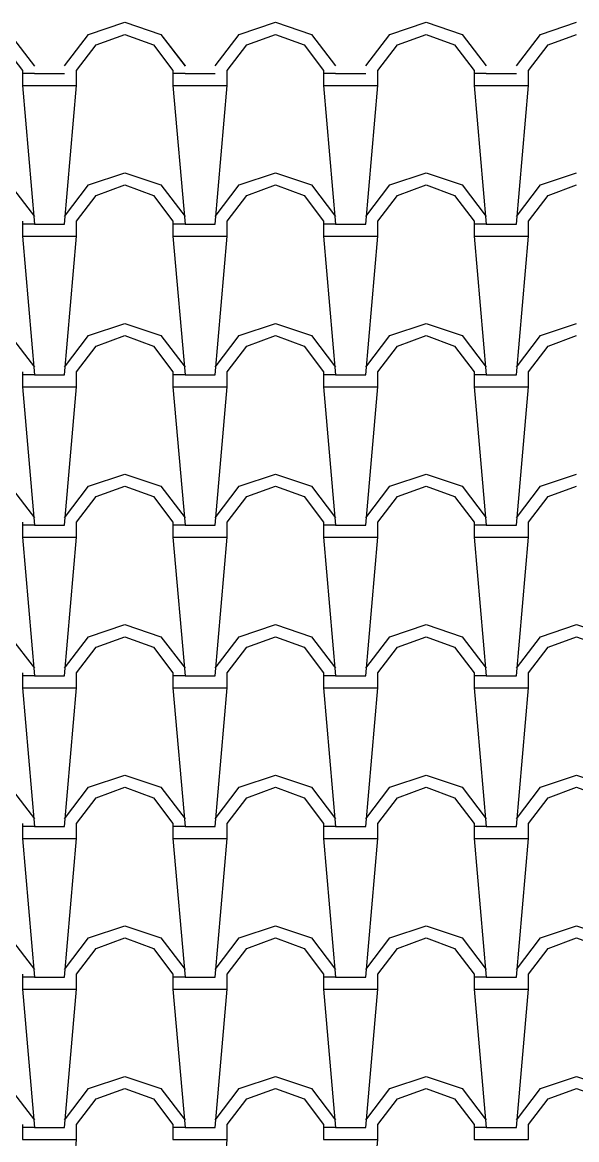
# Model space of a CAD drawing. Extents: x 143.46 to 149.12, y 337.31 to 340.42.
# Drawn here: x 145.244 to 146.164, y 338.564 to 340.419 of the extents above; entities that cross this region are included whole.
import ezdxf

# ---------------------------------------------------------------- set-up
doc = ezdxf.new("R2010")
doc.units = 0
doc.header["$LTSCALE"] = 0.03
doc.header["$MEASUREMENT"] = 0
doc.layers.add('TELHA', color=1, linetype='CONTINUOUS')

msp = doc.modelspace()

# ---------------------------------------------------------------- linework, layer by layer
at = {"layer": 'TELHA', "color": 1}
for p, q in [((145.3539, 340.3992), (145.4139, 340.4192)), ((145.3539, 340.3992), (145.4139, 340.4192)), ((145.4139, 340.4192), (145.4739, 340.3992)), ((145.4139, 340.4192), (145.4739, 340.3992)), ((145.6039, 340.3992), (145.6639, 340.4192)), ((145.6039, 340.3992), (145.6639, 340.4192)), ((145.6639, 340.4192), (145.7239, 340.3992)), ((145.6639, 340.4192), (145.7239, 340.3992)), ((145.8539, 340.3992), (145.9139, 340.4192)), ((145.8539, 340.3992), (145.9139, 340.4192)), ((145.9139, 340.4192), (145.9739, 340.3992)), ((145.9139, 340.4192), (145.9739, 340.3992)), ((146.1039, 340.3992), (146.1639, 340.4192)), ((146.1039, 340.3992), (146.1639, 340.4192)), ((145.2239, 340.3991), (145.2639, 340.3466)), ((145.2239, 340.3991), (145.2639, 340.3466)), ((145.3139, 340.3467), (145.3539, 340.3992)), ((145.3139, 340.3467), (145.3539, 340.3992)), ((145.3664, 340.3817), (145.4139, 340.3992)), ((145.3664, 340.3817), (145.4139, 340.3992)), ((145.4139, 340.3992), (145.4614, 340.3817)), ((145.4139, 340.3992), (145.4614, 340.3817)), ((145.4739, 340.3992), (145.5139, 340.3467)), ((145.4739, 340.3991), (145.5139, 340.3466)), ((145.5639, 340.3467), (145.6039, 340.3992)), ((145.5639, 340.3467), (145.6039, 340.3992)), ((145.6164, 340.3817), (145.6639, 340.3992)), ((145.6164, 340.3817), (145.6639, 340.3992)), ((145.6639, 340.3992), (145.7114, 340.3817)), ((145.6639, 340.3992), (145.7114, 340.3817)), ((145.7239, 340.3992), (145.7639, 340.3467)), ((145.7239, 340.3992), (145.7639, 340.3467)), ((145.8139, 340.3467), (145.8539, 340.3992)), ((145.8139, 340.3467), (145.8539, 340.3992)), ((145.8664, 340.3817), (145.9139, 340.3992)), ((145.8664, 340.3817), (145.9139, 340.3992)), ((145.9139, 340.3992), (145.9614, 340.3817)), ((145.9139, 340.3992), (145.9614, 340.3817)), ((145.9739, 340.3992), (146.0139, 340.3467)), ((145.9739, 340.3992), (146.0139, 340.3467)), ((146.0639, 340.3467), (146.1039, 340.3992)), ((146.0639, 340.3467), (146.1039, 340.3992)), ((146.1164, 340.3817), (146.1639, 340.3992)), ((146.1164, 340.3817), (146.1639, 340.3992)), ((145.2114, 340.3817), (145.2439, 340.3392)), ((145.3339, 340.3392), (145.3664, 340.3817)), ((145.3339, 340.3392), (145.3664, 340.3817)), ((145.4614, 340.3817), (145.4939, 340.3392)), ((145.4614, 340.3817), (145.4939, 340.3392)), ((145.5839, 340.3392), (145.6164, 340.3817)), ((145.5839, 340.3392), (145.6164, 340.3817)), ((145.7114, 340.3817), (145.7439, 340.3392)), ((145.7114, 340.3817), (145.7439, 340.3392)), ((145.8339, 340.3392), (145.8664, 340.3817)), ((145.8339, 340.3392), (145.8664, 340.3817)), ((145.9614, 340.3817), (145.9939, 340.3392)), ((145.9614, 340.3817), (145.9939, 340.3392)), ((146.0839, 340.3392), (146.1164, 340.3817)), ((146.0839, 340.3392), (146.1164, 340.3817)), ((145.2439, 340.3392), (145.2439, 340.3142)), ((145.2439, 340.3392), (145.2439, 340.3142)), ((145.3339, 340.3142), (145.3339, 340.3392)), ((145.3339, 340.3142), (145.3339, 340.3392)), ((145.4939, 340.3392), (145.4939, 340.3142)), ((145.4939, 340.3392), (145.4939, 340.3142)), ((145.5839, 340.3142), (145.5839, 340.3392)), ((145.5839, 340.3142), (145.5839, 340.3392)), ((145.7439, 340.3392), (145.7439, 340.3142)), ((145.7439, 340.3392), (145.7439, 340.3142)), ((145.8339, 340.3142), (145.8339, 340.3392)), ((145.8339, 340.3142), (145.8339, 340.3392)), ((145.9939, 340.3392), (145.9939, 340.3142)), ((145.9939, 340.3392), (145.9939, 340.3142)), ((146.0839, 340.3142), (146.0839, 340.3392)), ((146.0839, 340.3142), (146.0839, 340.3392)), ((145.2639, 340.3342), (145.2439, 340.3342)), ((145.2639, 340.3342), (145.2439, 340.3342)), ((145.2639, 340.3342), (145.3139, 340.3342)), ((145.2639, 340.3342), (145.3139, 340.3342)), ((145.5139, 340.3342), (145.4939, 340.3342)), ((145.5139, 340.3342), (145.4939, 340.3342)), ((145.5139, 340.3342), (145.5639, 340.3342)), ((145.5139, 340.3342), (145.5639, 340.3342)), ((145.7639, 340.3342), (145.7439, 340.3342)), ((145.7639, 340.3342), (145.7439, 340.3342)), ((145.7639, 340.3342), (145.8139, 340.3342)), ((145.7639, 340.3342), (145.8139, 340.3342)), ((146.0139, 340.3342), (145.9939, 340.3342)), ((146.0139, 340.3342), (145.9939, 340.3342)), ((146.0139, 340.3342), (146.0639, 340.3342)), ((146.0139, 340.3342), (146.0639, 340.3342)), ((145.2439, 340.3142), (145.2639, 340.3142)), ((145.2439, 340.3142), (145.2639, 340.3142)), ((145.2439, 340.3142), (145.2639, 340.0842)), ((145.2439, 340.3142), (145.2639, 340.0842)), ((145.2639, 340.3142), (145.3339, 340.3142)), ((145.2639, 340.3142), (145.3339, 340.3142)), ((145.3139, 340.0842), (145.3339, 340.3142)), ((145.3139, 340.0842), (145.3339, 340.3142)), ((145.4939, 340.3142), (145.5139, 340.3142)), ((145.4939, 340.3142), (145.5139, 340.3142)), ((145.4939, 340.3142), (145.5139, 340.0842)), ((145.4939, 340.3142), (145.5139, 340.0842)), ((145.5139, 340.3142), (145.5839, 340.3142)), ((145.5139, 340.3142), (145.5839, 340.3142)), ((145.5639, 340.0842), (145.5839, 340.3142)), ((145.5639, 340.0842), (145.5839, 340.3142)), ((145.7439, 340.3142), (145.7639, 340.3142)), ((145.7439, 340.3142), (145.7639, 340.3142)), ((145.7439, 340.3142), (145.7639, 340.0842)), ((145.7439, 340.3142), (145.7639, 340.0842)), ((145.7639, 340.3142), (145.8339, 340.3142)), ((145.7639, 340.3142), (145.8339, 340.3142)), ((145.8139, 340.0842), (145.8339, 340.3142)), ((145.8139, 340.0842), (145.8339, 340.3142)), ((145.9939, 340.3142), (146.0139, 340.3142)), ((145.9939, 340.3142), (146.0139, 340.3142)), ((145.9939, 340.3142), (146.0139, 340.0842)), ((145.9939, 340.3142), (146.0139, 340.0842)), ((146.0139, 340.3142), (146.0839, 340.3142)), ((146.0139, 340.3142), (146.0839, 340.3142)), ((146.0639, 340.0842), (146.0839, 340.3142)), ((146.0639, 340.0842), (146.0839, 340.3142)), ((145.3539, 340.1492), (145.4139, 340.1692)), ((145.4139, 340.1692), (145.4739, 340.1492)), ((145.6039, 340.1492), (145.6639, 340.1692)), ((145.6639, 340.1692), (145.7239, 340.1492)), ((145.8539, 340.1492), (145.9139, 340.1692)), ((145.9139, 340.1692), (145.9739, 340.1492)), ((146.1039, 340.1492), (146.1639, 340.1692)), ((145.2239, 340.1492), (145.2639, 340.0967)), ((145.3139, 340.0967), (145.3539, 340.1492)), ((145.3339, 340.0892), (145.3664, 340.1317)), ((145.3664, 340.1317), (145.4139, 340.1492)), ((145.4139, 340.1492), (145.4614, 340.1317)), ((145.4614, 340.1317), (145.4939, 340.0892)), ((145.4739, 340.1492), (145.5139, 340.0967)), ((145.5639, 340.0967), (145.6039, 340.1492)), ((145.5839, 340.0892), (145.6164, 340.1317)), ((145.6164, 340.1317), (145.6639, 340.1492)), ((145.6639, 340.1492), (145.7114, 340.1317)), ((145.7114, 340.1317), (145.7439, 340.0892)), ((145.7239, 340.1492), (145.7639, 340.0967)), ((145.8139, 340.0967), (145.8539, 340.1492)), ((145.8339, 340.0892), (145.8664, 340.1317)), ((145.8664, 340.1317), (145.9139, 340.1492)), ((145.9139, 340.1492), (145.9614, 340.1317)), ((145.9614, 340.1317), (145.9939, 340.0892)), ((145.9739, 340.1492), (146.0139, 340.0967)), ((146.0639, 340.0967), (146.1039, 340.1492)), ((146.0839, 340.0892), (146.1164, 340.1317)), ((146.1164, 340.1317), (146.1639, 340.1492)), ((145.2439, 340.0892), (145.2439, 340.0642)), ((145.2639, 340.0842), (145.2439, 340.0842)), ((145.2639, 340.0842), (145.3139, 340.0842)), ((145.3339, 340.0642), (145.3339, 340.0892)), ((145.4939, 340.0892), (145.4939, 340.0642)), ((145.5139, 340.0842), (145.4939, 340.0842)), ((145.5139, 340.0842), (145.5639, 340.0842)), ((145.5839, 340.0642), (145.5839, 340.0892)), ((145.7439, 340.0892), (145.7439, 340.0642)), ((145.7639, 340.0842), (145.7439, 340.0842)), ((145.7639, 340.0842), (145.8139, 340.0842)), ((145.8339, 340.0642), (145.8339, 340.0892)), ((145.9939, 340.0892), (145.9939, 340.0642)), ((146.0139, 340.0842), (145.9939, 340.0842)), ((146.0139, 340.0842), (146.0639, 340.0842)), ((146.0839, 340.0642), (146.0839, 340.0892)), ((145.2439, 340.0642), (145.2639, 340.0642)), ((145.2439, 340.0642), (145.2639, 339.8342)), ((145.2639, 340.0642), (145.3339, 340.0642)), ((145.3139, 339.8342), (145.3339, 340.0642)), ((145.4939, 340.0642), (145.5139, 340.0642)), ((145.4939, 340.0642), (145.5139, 339.8342)), ((145.5139, 340.0642), (145.5839, 340.0642)), ((145.5639, 339.8342), (145.5839, 340.0642)), ((145.7439, 340.0642), (145.7639, 340.0642)), ((145.7439, 340.0642), (145.7639, 339.8342)), ((145.7639, 340.0642), (145.8339, 340.0642)), ((145.8139, 339.8342), (145.8339, 340.0642)), ((145.9939, 340.0642), (146.0139, 340.0642)), ((145.9939, 340.0642), (146.0139, 339.8342)), ((146.0139, 340.0642), (146.0839, 340.0642)), ((146.0639, 339.8342), (146.0839, 340.0642)), ((145.3539, 339.8992), (145.4139, 339.9192)), ((145.4139, 339.9192), (145.4739, 339.8992)), ((145.6039, 339.8992), (145.6639, 339.9192)), ((145.6639, 339.9192), (145.7239, 339.8992)), ((145.8539, 339.8992), (145.9139, 339.9192)), ((145.9139, 339.9192), (145.9739, 339.8992)), ((146.1039, 339.8992), (146.1639, 339.9192)), ((145.2239, 339.8992), (145.2639, 339.8467)), ((145.3139, 339.8467), (145.3539, 339.8992)), ((145.3664, 339.8817), (145.4139, 339.8992)), ((145.4139, 339.8992), (145.4614, 339.8817)), ((145.4739, 339.8992), (145.5139, 339.8467)), ((145.5639, 339.8467), (145.6039, 339.8992)), ((145.6164, 339.8817), (145.6639, 339.8992)), ((145.6639, 339.8992), (145.7114, 339.8817)), ((145.7239, 339.8992), (145.7639, 339.8467)), ((145.8139, 339.8467), (145.8539, 339.8992)), ((145.8664, 339.8817), (145.9139, 339.8992)), ((145.9139, 339.8992), (145.9614, 339.8817)), ((145.9739, 339.8992), (146.0139, 339.8467)), ((146.0639, 339.8467), (146.1039, 339.8992)), ((146.1164, 339.8817), (146.1639, 339.8992)), ((145.3339, 339.8392), (145.3664, 339.8817)), ((145.4614, 339.8817), (145.4939, 339.8392)), ((145.5839, 339.8392), (145.6164, 339.8817)), ((145.7114, 339.8817), (145.7439, 339.8392)), ((145.8339, 339.8392), (145.8664, 339.8817)), ((145.9614, 339.8817), (145.9939, 339.8392)), ((146.0839, 339.8392), (146.1164, 339.8817)), ((145.2439, 339.8392), (145.2439, 339.8142)), ((145.3339, 339.8142), (145.3339, 339.8392)), ((145.4939, 339.8392), (145.4939, 339.8142)), ((145.5839, 339.8142), (145.5839, 339.8392)), ((145.7439, 339.8392), (145.7439, 339.8142)), ((145.8339, 339.8142), (145.8339, 339.8392)), ((145.9939, 339.8392), (145.9939, 339.8142)), ((145.9939, 339.8392), (145.9939, 339.8142)), ((146.0839, 339.8142), (146.0839, 339.8392)), ((146.0839, 339.8142), (146.0839, 339.8392)), ((145.2639, 339.8342), (145.2439, 339.8342)), ((145.2639, 339.8342), (145.3139, 339.8342)), ((145.5139, 339.8342), (145.4939, 339.8342)), ((145.5139, 339.8342), (145.5639, 339.8342)), ((145.7639, 339.8342), (145.7439, 339.8342)), ((145.7639, 339.8342), (145.8139, 339.8342)), ((146.0139, 339.8342), (145.9939, 339.8342)), ((146.0139, 339.8342), (145.9939, 339.8342)), ((146.0139, 339.8342), (146.0639, 339.8342)), ((146.0139, 339.8342), (146.0639, 339.8342)), ((145.2439, 339.8142), (145.2639, 339.5842)), ((145.2439, 339.8142), (145.2639, 339.8142)), ((145.2639, 339.8142), (145.3339, 339.8142)), ((145.3139, 339.5842), (145.3339, 339.8142)), ((145.4939, 339.8142), (145.5139, 339.5842)), ((145.4939, 339.8142), (145.5139, 339.8142)), ((145.5139, 339.8142), (145.5839, 339.8142)), ((145.5639, 339.5842), (145.5839, 339.8142)), ((145.7439, 339.8142), (145.7639, 339.5842)), ((145.7439, 339.8142), (145.7639, 339.8142)), ((145.7639, 339.8142), (145.8339, 339.8142)), ((145.8139, 339.5842), (145.8339, 339.8142)), ((145.9939, 339.8142), (146.0139, 339.5842)), ((145.9939, 339.8142), (146.0139, 339.5842)), ((145.9939, 339.8142), (146.0139, 339.8142)), ((145.9939, 339.8142), (146.0139, 339.8142)), ((146.0139, 339.8142), (146.0839, 339.8142)), ((146.0139, 339.8142), (146.0839, 339.8142)), ((146.0639, 339.5842), (146.0839, 339.8142)), ((146.0639, 339.5842), (146.0839, 339.8142)), ((145.3539, 339.6492), (145.4139, 339.6692)), ((145.3539, 339.6492), (145.4139, 339.6692)), ((145.3539, 339.6492), (145.4139, 339.6692)), ((145.4139, 339.6692), (145.4739, 339.6492)), ((145.4139, 339.6692), (145.4739, 339.6492)), ((145.4139, 339.6692), (145.4739, 339.6492)), ((145.6039, 339.6492), (145.6639, 339.6692)), ((145.6039, 339.6492), (145.6639, 339.6692)), ((145.6039, 339.6492), (145.6639, 339.6692)), ((145.6639, 339.6692), (145.7239, 339.6492)), ((145.6639, 339.6692), (145.7239, 339.6492)), ((145.6639, 339.6692), (145.7239, 339.6492)), ((145.8539, 339.6492), (145.9139, 339.6692)), ((145.8539, 339.6492), (145.9139, 339.6692)), ((145.8539, 339.6492), (145.9139, 339.6692)), ((145.8539, 339.6492), (145.9139, 339.6692)), ((145.9139, 339.6692), (145.9739, 339.6492)), ((145.9139, 339.6692), (145.9739, 339.6492)), ((145.9139, 339.6692), (145.9739, 339.6492)), ((145.9139, 339.6692), (145.9739, 339.6492)), ((146.1039, 339.6492), (146.1639, 339.6692)), ((146.1039, 339.6492), (146.1639, 339.6692)), ((146.1039, 339.6492), (146.1639, 339.6692)), ((146.1039, 339.6492), (146.1639, 339.6692)), ((145.2239, 339.6492), (145.2639, 339.5967)), ((145.2239, 339.6492), (145.2639, 339.5967)), ((145.2239, 339.6491), (145.2639, 339.5966)), ((145.3139, 339.5967), (145.3539, 339.6492)), ((145.3139, 339.5967), (145.3539, 339.6492)), ((145.3139, 339.5967), (145.3539, 339.6492)), ((145.3664, 339.6317), (145.4139, 339.6492)), ((145.3664, 339.6317), (145.4139, 339.6492)), ((145.3664, 339.6317), (145.4139, 339.6492)), ((145.4139, 339.6492), (145.4614, 339.6317)), ((145.4139, 339.6492), (145.4614, 339.6317)), ((145.4139, 339.6492), (145.4614, 339.6317)), ((145.4739, 339.6492), (145.5139, 339.5967)), ((145.4739, 339.6492), (145.5139, 339.5967)), ((145.4739, 339.6492), (145.5139, 339.5967)), ((145.5639, 339.5967), (145.6039, 339.6492)), ((145.5639, 339.5967), (145.6039, 339.6492)), ((145.5639, 339.5967), (145.6039, 339.6492)), ((145.6164, 339.6317), (145.6639, 339.6492)), ((145.6164, 339.6317), (145.6639, 339.6492)), ((145.6164, 339.6317), (145.6639, 339.6492)), ((145.6639, 339.6492), (145.7114, 339.6317)), ((145.6639, 339.6492), (145.7114, 339.6317)), ((145.6639, 339.6492), (145.7114, 339.6317)), ((145.7239, 339.6492), (145.7639, 339.5967)), ((145.7239, 339.6492), (145.7639, 339.5967)), ((145.7239, 339.6492), (145.7639, 339.5967)), ((145.8139, 339.5967), (145.8539, 339.6492)), ((145.8139, 339.5967), (145.8539, 339.6492)), ((145.8139, 339.5967), (145.8539, 339.6492)), ((145.8664, 339.6317), (145.9139, 339.6492)), ((145.8664, 339.6317), (145.9139, 339.6492)), ((145.8664, 339.6317), (145.9139, 339.6492)), ((145.8664, 339.6317), (145.9139, 339.6492)), ((145.9139, 339.6492), (145.9614, 339.6317)), ((145.9139, 339.6492), (145.9614, 339.6317)), ((145.9139, 339.6492), (145.9614, 339.6317)), ((145.9139, 339.6492), (145.9614, 339.6317)), ((145.9739, 339.6492), (146.0139, 339.5967)), ((145.9739, 339.6492), (146.0139, 339.5967)), ((145.9739, 339.6492), (146.0139, 339.5967)), ((145.9739, 339.6492), (146.0139, 339.5967)), ((146.0639, 339.5967), (146.1039, 339.6492)), ((146.0639, 339.5967), (146.1039, 339.6492)), ((146.0639, 339.5967), (146.1039, 339.6492)), ((146.0639, 339.5967), (146.1039, 339.6492)), ((146.1164, 339.6317), (146.1639, 339.6492)), ((146.1164, 339.6317), (146.1639, 339.6492)), ((146.1164, 339.6317), (146.1639, 339.6492)), ((146.1164, 339.6317), (146.1639, 339.6492)), ((145.3339, 339.5892), (145.3664, 339.6317)), ((145.3339, 339.5892), (145.3664, 339.6317)), ((145.3339, 339.5892), (145.3664, 339.6317)), ((145.4614, 339.6317), (145.4939, 339.5892)), ((145.4614, 339.6317), (145.4939, 339.5892)), ((145.4614, 339.6317), (145.4939, 339.5892)), ((145.5839, 339.5892), (145.6164, 339.6317)), ((145.5839, 339.5892), (145.6164, 339.6317)), ((145.5839, 339.5892), (145.6164, 339.6317)), ((145.7114, 339.6317), (145.7439, 339.5892)), ((145.7114, 339.6317), (145.7439, 339.5892)), ((145.7114, 339.6317), (145.7439, 339.5892)), ((145.8339, 339.5892), (145.8664, 339.6317)), ((145.8339, 339.5892), (145.8664, 339.6317)), ((145.8339, 339.5892), (145.8664, 339.6317)), ((145.9614, 339.6317), (145.9939, 339.5892)), ((145.9614, 339.6317), (145.9939, 339.5892)), ((145.9614, 339.6317), (145.9939, 339.5892)), ((145.9614, 339.6317), (145.9939, 339.5892)), ((146.0839, 339.5892), (146.1164, 339.6317)), ((146.0839, 339.5892), (146.1164, 339.6317)), ((146.0839, 339.5892), (146.1164, 339.6317)), ((146.0839, 339.5892), (146.1164, 339.6317)), ((145.2439, 339.5892), (145.2439, 339.5642)), ((145.2439, 339.5892), (145.2439, 339.5642)), ((145.2439, 339.5892), (145.2439, 339.5642)), ((145.2639, 339.5842), (145.2439, 339.5842)), ((145.2639, 339.5842), (145.2439, 339.5842)), ((145.2639, 339.5842), (145.2439, 339.5842)), ((145.2639, 339.5842), (145.3139, 339.5842)), ((145.2639, 339.5842), (145.3139, 339.5842)), ((145.2639, 339.5842), (145.3139, 339.5842)), ((145.3339, 339.5642), (145.3339, 339.5892)), ((145.3339, 339.5642), (145.3339, 339.5892)), ((145.3339, 339.5642), (145.3339, 339.5892)), ((145.4939, 339.5892), (145.4939, 339.5642)), ((145.4939, 339.5892), (145.4939, 339.5642)), ((145.4939, 339.5892), (145.4939, 339.5642)), ((145.5139, 339.5842), (145.4939, 339.5842)), ((145.5139, 339.5842), (145.4939, 339.5842)), ((145.5139, 339.5842), (145.4939, 339.5842)), ((145.5139, 339.5842), (145.5639, 339.5842)), ((145.5139, 339.5842), (145.5639, 339.5842)), ((145.5139, 339.5842), (145.5639, 339.5842)), ((145.5839, 339.5642), (145.5839, 339.5892)), ((145.5839, 339.5642), (145.5839, 339.5892)), ((145.5839, 339.5642), (145.5839, 339.5892)), ((145.7439, 339.5892), (145.7439, 339.5642)), ((145.7439, 339.5892), (145.7439, 339.5642)), ((145.7439, 339.5892), (145.7439, 339.5642)), ((145.7639, 339.5842), (145.7439, 339.5842)), ((145.7639, 339.5842), (145.7439, 339.5842)), ((145.7639, 339.5842), (145.7439, 339.5842)), ((145.7639, 339.5842), (145.8139, 339.5842)), ((145.7639, 339.5842), (145.8139, 339.5842)), ((145.7639, 339.5842), (145.8139, 339.5842)), ((145.8339, 339.5642), (145.8339, 339.5892)), ((145.8339, 339.5642), (145.8339, 339.5892)), ((145.8339, 339.5642), (145.8339, 339.5892)), ((145.9939, 339.5892), (145.9939, 339.5642)), ((145.9939, 339.5892), (145.9939, 339.5642)), ((145.9939, 339.5892), (145.9939, 339.5642)), ((145.9939, 339.5892), (145.9939, 339.5642)), ((146.0139, 339.5842), (145.9939, 339.5842)), ((146.0139, 339.5842), (145.9939, 339.5842)), ((146.0139, 339.5842), (145.9939, 339.5842)), ((146.0139, 339.5842), (145.9939, 339.5842)), ((146.0139, 339.5842), (146.0639, 339.5842)), ((146.0139, 339.5842), (146.0639, 339.5842)), ((146.0139, 339.5842), (146.0639, 339.5842)), ((146.0139, 339.5842), (146.0639, 339.5842)), ((146.0839, 339.5642), (146.0839, 339.5892)), ((146.0839, 339.5642), (146.0839, 339.5892)), ((146.0839, 339.5642), (146.0839, 339.5892)), ((146.0839, 339.5642), (146.0839, 339.5892)), ((145.2439, 339.5642), (145.2639, 339.5642)), ((145.2439, 339.5642), (145.2639, 339.3342)), ((145.2439, 339.5642), (145.2639, 339.3342)), ((145.2439, 339.5642), (145.2639, 339.5642)), ((145.2439, 339.5642), (145.2639, 339.5642)), ((145.2639, 339.5642), (145.3339, 339.5642)), ((145.2639, 339.5642), (145.3339, 339.5642)), ((145.2639, 339.5642), (145.3339, 339.5642)), ((145.3139, 339.3342), (145.3339, 339.5642)), ((145.3139, 339.3342), (145.3339, 339.5642)), ((145.4939, 339.5642), (145.5139, 339.5642)), ((145.4939, 339.5642), (145.5139, 339.3342)), ((145.4939, 339.5642), (145.5139, 339.3342)), ((145.4939, 339.5642), (145.5139, 339.5642)), ((145.4939, 339.5642), (145.5139, 339.5642)), ((145.5139, 339.5642), (145.5839, 339.5642)), ((145.5139, 339.5642), (145.5839, 339.5642)), ((145.5139, 339.5642), (145.5839, 339.5642)), ((145.5639, 339.3342), (145.5839, 339.5642)), ((145.5639, 339.3342), (145.5839, 339.5642)), ((145.7439, 339.5642), (145.7639, 339.5642)), ((145.7439, 339.5642), (145.7639, 339.3342)), ((145.7439, 339.5642), (145.7639, 339.3342)), ((145.7439, 339.5642), (145.7639, 339.5642)), ((145.7439, 339.5642), (145.7639, 339.5642)), ((145.7639, 339.5642), (145.8339, 339.5642)), ((145.7639, 339.5642), (145.8339, 339.5642)), ((145.7639, 339.5642), (145.8339, 339.5642)), ((145.8139, 339.3342), (145.8339, 339.5642)), ((145.8139, 339.3342), (145.8339, 339.5642)), ((145.9939, 339.5642), (146.0139, 339.5642)), ((145.9939, 339.5642), (146.0139, 339.5642)), ((145.9939, 339.5642), (146.0139, 339.3342)), ((145.9939, 339.5642), (146.0139, 339.3342)), ((145.9939, 339.5642), (146.0139, 339.5642)), ((145.9939, 339.5642), (146.0139, 339.5642)), ((146.0139, 339.5642), (146.0839, 339.5642)), ((146.0139, 339.5642), (146.0839, 339.5642)), ((146.0139, 339.5642), (146.0839, 339.5642)), ((146.0139, 339.5642), (146.0839, 339.5642)), ((146.0639, 339.3342), (146.0839, 339.5642)), ((146.0639, 339.3342), (146.0839, 339.5642)), ((145.3539, 339.3992), (145.4139, 339.4192)), ((145.4139, 339.4192), (145.4739, 339.3992)), ((145.6039, 339.3992), (145.6639, 339.4192)), ((145.6639, 339.4192), (145.7239, 339.3992)), ((145.8539, 339.3992), (145.9139, 339.4192)), ((145.9139, 339.4192), (145.9739, 339.3992)), ((146.1039, 339.3992), (146.1639, 339.4192)), ((146.1639, 339.4192), (146.2239, 339.3992)), ((145.2239, 339.3992), (145.2639, 339.3467)), ((145.3139, 339.3467), (145.3539, 339.3992)), ((145.3664, 339.3817), (145.4139, 339.3992)), ((145.4139, 339.3992), (145.4614, 339.3817)), ((145.4739, 339.3992), (145.5139, 339.3467)), ((145.5639, 339.3467), (145.6039, 339.3992)), ((145.6164, 339.3817), (145.6639, 339.3992)), ((145.6639, 339.3992), (145.7114, 339.3817)), ((145.7239, 339.3992), (145.7639, 339.3467)), ((145.8139, 339.3467), (145.8539, 339.3992)), ((145.8664, 339.3817), (145.9139, 339.3992)), ((145.9139, 339.3992), (145.9614, 339.3817)), ((145.9739, 339.3992), (146.0139, 339.3467)), ((146.0639, 339.3467), (146.1039, 339.3992)), ((146.1164, 339.3817), (146.1639, 339.3992)), ((146.1639, 339.3992), (146.2114, 339.3817)), ((145.3339, 339.3392), (145.3664, 339.3817)), ((145.4614, 339.3817), (145.4939, 339.3392)), ((145.5839, 339.3392), (145.6164, 339.3817)), ((145.7114, 339.3817), (145.7439, 339.3392)), ((145.8339, 339.3392), (145.8664, 339.3817)), ((145.9614, 339.3817), (145.9939, 339.3392)), ((146.0839, 339.3392), (146.1164, 339.3817)), ((145.2439, 339.3392), (145.2439, 339.3142)), ((145.2639, 339.3342), (145.2439, 339.3342)), ((145.2639, 339.3342), (145.3139, 339.3342)), ((145.3339, 339.3142), (145.3339, 339.3392)), ((145.4939, 339.3392), (145.4939, 339.3142)), ((145.5139, 339.3342), (145.4939, 339.3342)), ((145.5139, 339.3342), (145.5639, 339.3342)), ((145.5839, 339.3142), (145.5839, 339.3392)), ((145.7439, 339.3392), (145.7439, 339.3142)), ((145.7639, 339.3342), (145.7439, 339.3342)), ((145.7639, 339.3342), (145.8139, 339.3342)), ((145.8339, 339.3142), (145.8339, 339.3392)), ((145.9939, 339.3392), (145.9939, 339.3142)), ((146.0139, 339.3342), (145.9939, 339.3342)), ((146.0139, 339.3342), (146.0639, 339.3342)), ((146.0839, 339.3142), (146.0839, 339.3392)), ((145.2439, 339.3142), (145.2639, 339.0842)), ((145.2439, 339.3142), (145.2639, 339.3142)), ((145.2639, 339.3142), (145.3339, 339.3142)), ((145.3139, 339.0842), (145.3339, 339.3142)), ((145.4939, 339.3142), (145.5139, 339.0842)), ((145.4939, 339.3142), (145.5139, 339.3142)), ((145.5139, 339.3142), (145.5839, 339.3142)), ((145.5639, 339.0842), (145.5839, 339.3142)), ((145.7439, 339.3142), (145.7639, 339.0842)), ((145.7439, 339.3142), (145.7639, 339.3142)), ((145.7639, 339.3142), (145.8339, 339.3142)), ((145.8139, 339.0842), (145.8339, 339.3142)), ((145.9939, 339.3142), (146.0139, 339.0842)), ((145.9939, 339.3142), (146.0139, 339.3142)), ((146.0139, 339.3142), (146.0839, 339.3142)), ((146.0639, 339.0842), (146.0839, 339.3142)), ((145.3539, 339.1492), (145.4139, 339.1692)), ((145.4139, 339.1692), (145.4739, 339.1492)), ((145.6039, 339.1492), (145.6639, 339.1692)), ((145.6639, 339.1692), (145.7239, 339.1492)), ((145.8539, 339.1492), (145.9139, 339.1692)), ((145.9139, 339.1692), (145.9739, 339.1492)), ((146.1039, 339.1492), (146.1639, 339.1692)), ((146.1639, 339.1692), (146.2239, 339.1492)), ((145.2239, 339.1492), (145.2639, 339.0967)), ((145.3139, 339.0967), (145.3539, 339.1492)), ((145.3664, 339.1317), (145.4139, 339.1492)), ((145.4139, 339.1492), (145.4614, 339.1317)), ((145.4739, 339.1492), (145.5139, 339.0967)), ((145.5639, 339.0967), (145.6039, 339.1492)), ((145.6164, 339.1317), (145.6639, 339.1492)), ((145.6639, 339.1492), (145.7114, 339.1317)), ((145.7239, 339.1492), (145.7639, 339.0967)), ((145.8139, 339.0967), (145.8539, 339.1492)), ((145.8664, 339.1317), (145.9139, 339.1492)), ((145.9139, 339.1492), (145.9614, 339.1317)), ((145.9739, 339.1492), (146.0139, 339.0967)), ((146.0639, 339.0967), (146.1039, 339.1492)), ((146.1164, 339.1317), (146.1639, 339.1492)), ((146.1639, 339.1492), (146.2114, 339.1317)), ((145.3339, 339.0892), (145.3664, 339.1317)), ((145.4614, 339.1317), (145.4939, 339.0892)), ((145.5839, 339.0892), (145.6164, 339.1317)), ((145.7114, 339.1317), (145.7439, 339.0892)), ((145.8339, 339.0892), (145.8664, 339.1317)), ((145.9614, 339.1317), (145.9939, 339.0892)), ((146.0839, 339.0892), (146.1164, 339.1317)), ((145.2439, 339.0892), (145.2439, 339.0642)), ((145.2639, 339.0842), (145.2439, 339.0842)), ((145.2639, 339.0842), (145.3139, 339.0842)), ((145.3339, 339.0642), (145.3339, 339.0892)), ((145.4939, 339.0892), (145.4939, 339.0642)), ((145.5139, 339.0842), (145.4939, 339.0842)), ((145.5139, 339.0842), (145.5639, 339.0842)), ((145.5839, 339.0642), (145.5839, 339.0892)), ((145.7439, 339.0892), (145.7439, 339.0642)), ((145.7639, 339.0842), (145.7439, 339.0842)), ((145.7639, 339.0842), (145.8139, 339.0842)), ((145.8339, 339.0642), (145.8339, 339.0892)), ((145.9939, 339.0892), (145.9939, 339.0642)), ((145.9939, 339.0892), (145.9939, 339.0642)), ((146.0139, 339.0842), (145.9939, 339.0842)), ((146.0139, 339.0842), (145.9939, 339.0842)), ((146.0139, 339.0842), (146.0639, 339.0842)), ((146.0139, 339.0842), (146.0639, 339.0842)), ((146.0839, 339.0642), (146.0839, 339.0892)), ((146.0839, 339.0642), (146.0839, 339.0892)), ((145.2439, 339.0642), (145.2639, 338.8342)), ((145.2439, 339.0642), (145.2639, 339.0642)), ((145.2639, 339.0642), (145.3339, 339.0642)), ((145.3139, 338.8342), (145.3339, 339.0642)), ((145.4939, 339.0642), (145.5139, 338.8342)), ((145.4939, 339.0642), (145.5139, 339.0642)), ((145.5139, 339.0642), (145.5839, 339.0642)), ((145.5639, 338.8342), (145.5839, 339.0642)), ((145.7439, 339.0642), (145.7639, 338.8342)), ((145.7439, 339.0642), (145.7639, 339.0642)), ((145.7639, 339.0642), (145.8339, 339.0642)), ((145.8139, 338.8342), (145.8339, 339.0642)), ((145.9939, 339.0642), (146.0139, 338.8342)), ((145.9939, 339.0642), (146.0139, 339.0642)), ((145.9939, 339.0642), (146.0139, 338.8342)), ((145.9939, 339.0642), (146.0139, 339.0642)), ((146.0139, 339.0642), (146.0839, 339.0642)), ((146.0139, 339.0642), (146.0839, 339.0642)), ((146.0639, 338.8342), (146.0839, 339.0642)), ((146.0639, 338.8342), (146.0839, 339.0642)), ((145.3539, 338.8992), (145.4139, 338.9192)), ((145.3539, 338.8992), (145.4139, 338.9192)), ((145.3539, 338.8992), (145.4139, 338.9192)), ((145.4139, 338.9192), (145.4739, 338.8992)), ((145.4139, 338.9192), (145.4739, 338.8992)), ((145.4139, 338.9192), (145.4739, 338.8992)), ((145.6039, 338.8992), (145.6639, 338.9192)), ((145.6039, 338.8992), (145.6639, 338.9192)), ((145.6039, 338.8992), (145.6639, 338.9192)), ((145.6639, 338.9192), (145.7239, 338.8992)), ((145.6639, 338.9192), (145.7239, 338.8992)), ((145.6639, 338.9192), (145.7239, 338.8992)), ((145.8539, 338.8992), (145.9139, 338.9192)), ((145.8539, 338.8992), (145.9139, 338.9192)), ((145.8539, 338.8992), (145.9139, 338.9192)), ((145.8539, 338.8992), (145.9139, 338.9192)), ((145.9139, 338.9192), (145.9739, 338.8992)), ((145.9139, 338.9192), (145.9739, 338.8992)), ((145.9139, 338.9192), (145.9739, 338.8992)), ((145.9139, 338.9192), (145.9739, 338.8992)), ((146.1039, 338.8992), (146.1639, 338.9192)), ((146.1039, 338.8992), (146.1639, 338.9192)), ((146.1039, 338.8992), (146.1639, 338.9192)), ((146.1039, 338.8992), (146.1639, 338.9192)), ((146.1639, 338.9192), (146.2239, 338.8992)), ((146.1639, 338.9192), (146.2239, 338.8992)), ((145.2239, 338.8992), (145.2639, 338.8467)), ((145.2239, 338.8992), (145.2639, 338.8467)), ((145.2239, 338.8992), (145.2639, 338.8467)), ((145.3139, 338.8467), (145.3539, 338.8992)), ((145.3139, 338.8467), (145.3539, 338.8992)), ((145.3139, 338.8467), (145.3539, 338.8992)), ((145.3664, 338.8817), (145.4139, 338.8992)), ((145.3664, 338.8817), (145.4139, 338.8992)), ((145.3664, 338.8817), (145.4139, 338.8992)), ((145.4139, 338.8992), (145.4614, 338.8817)), ((145.4139, 338.8992), (145.4614, 338.8817)), ((145.4139, 338.8992), (145.4614, 338.8817)), ((145.4739, 338.8992), (145.5139, 338.8467)), ((145.4739, 338.8992), (145.5139, 338.8467)), ((145.4739, 338.8992), (145.5139, 338.8467)), ((145.5639, 338.8467), (145.6039, 338.8992)), ((145.5639, 338.8467), (145.6039, 338.8992)), ((145.5639, 338.8467), (145.6039, 338.8992)), ((145.6164, 338.8817), (145.6639, 338.8992)), ((145.6164, 338.8817), (145.6639, 338.8992)), ((145.6164, 338.8817), (145.6639, 338.8992)), ((145.6639, 338.8992), (145.7114, 338.8817)), ((145.6639, 338.8992), (145.7114, 338.8817)), ((145.6639, 338.8992), (145.7114, 338.8817)), ((145.7239, 338.8992), (145.7639, 338.8467)), ((145.7239, 338.8992), (145.7639, 338.8467)), ((145.7239, 338.8992), (145.7639, 338.8467)), ((145.8139, 338.8467), (145.8539, 338.8992)), ((145.8139, 338.8467), (145.8539, 338.8992)), ((145.8139, 338.8467), (145.8539, 338.8992)), ((145.8664, 338.8817), (145.9139, 338.8992)), ((145.8664, 338.8817), (145.9139, 338.8992)), ((145.8664, 338.8817), (145.9139, 338.8992)), ((145.8664, 338.8817), (145.9139, 338.8992)), ((145.9139, 338.8992), (145.9614, 338.8817)), ((145.9139, 338.8992), (145.9614, 338.8817)), ((145.9139, 338.8992), (145.9614, 338.8817)), ((145.9139, 338.8992), (145.9614, 338.8817)), ((145.9739, 338.8992), (146.0139, 338.8467)), ((145.9739, 338.8992), (146.0139, 338.8467)), ((145.9739, 338.8992), (146.0139, 338.8467)), ((145.9739, 338.8992), (146.0139, 338.8467)), ((146.0639, 338.8467), (146.1039, 338.8992)), ((146.0639, 338.8467), (146.1039, 338.8992)), ((146.0639, 338.8467), (146.1039, 338.8992)), ((146.0639, 338.8467), (146.1039, 338.8992)), ((146.1164, 338.8817), (146.1639, 338.8992)), ((146.1164, 338.8817), (146.1639, 338.8992)), ((146.1164, 338.8817), (146.1639, 338.8992)), ((146.1164, 338.8817), (146.1639, 338.8992)), ((146.1639, 338.8992), (146.2114, 338.8817)), ((146.1639, 338.8992), (146.2114, 338.8817)), ((145.3339, 338.8392), (145.3664, 338.8817)), ((145.3339, 338.8392), (145.3664, 338.8817)), ((145.3339, 338.8392), (145.3664, 338.8817)), ((145.4614, 338.8817), (145.4939, 338.8392)), ((145.4614, 338.8817), (145.4939, 338.8392)), ((145.4614, 338.8817), (145.4939, 338.8392)), ((145.5839, 338.8392), (145.6164, 338.8817)), ((145.5839, 338.8392), (145.6164, 338.8817)), ((145.5839, 338.8392), (145.6164, 338.8817)), ((145.7114, 338.8817), (145.7439, 338.8392)), ((145.7114, 338.8817), (145.7439, 338.8392)), ((145.7114, 338.8817), (145.7439, 338.8392)), ((145.8339, 338.8392), (145.8664, 338.8817)), ((145.8339, 338.8392), (145.8664, 338.8817)), ((145.8339, 338.8392), (145.8664, 338.8817)), ((145.9614, 338.8817), (145.9939, 338.8392)), ((145.9614, 338.8817), (145.9939, 338.8392)), ((145.9614, 338.8817), (145.9939, 338.8392)), ((145.9614, 338.8817), (145.9939, 338.8392)), ((146.0839, 338.8392), (146.1164, 338.8817)), ((146.0839, 338.8392), (146.1164, 338.8817)), ((146.0839, 338.8392), (146.1164, 338.8817)), ((146.0839, 338.8392), (146.1164, 338.8817)), ((145.2439, 338.8392), (145.2439, 338.8142)), ((145.2439, 338.8392), (145.2439, 338.8142)), ((145.2439, 338.8392), (145.2439, 338.8142)), ((145.2639, 338.8342), (145.2439, 338.8342)), ((145.2639, 338.8342), (145.2439, 338.8342)), ((145.2639, 338.8342), (145.2439, 338.8342)), ((145.2639, 338.8342), (145.3139, 338.8342)), ((145.2639, 338.8342), (145.3139, 338.8342)), ((145.2639, 338.8342), (145.3139, 338.8342)), ((145.3339, 338.8142), (145.3339, 338.8392)), ((145.3339, 338.8142), (145.3339, 338.8392)), ((145.3339, 338.8142), (145.3339, 338.8392)), ((145.4939, 338.8392), (145.4939, 338.8142)), ((145.4939, 338.8392), (145.4939, 338.8142)), ((145.4939, 338.8392), (145.4939, 338.8142)), ((145.5139, 338.8342), (145.4939, 338.8342)), ((145.5139, 338.8342), (145.4939, 338.8342)), ((145.5139, 338.8342), (145.4939, 338.8342)), ((145.5139, 338.8342), (145.5639, 338.8342)), ((145.5139, 338.8342), (145.5639, 338.8342)), ((145.5139, 338.8342), (145.5639, 338.8342)), ((145.5839, 338.8142), (145.5839, 338.8392)), ((145.5839, 338.8142), (145.5839, 338.8392)), ((145.5839, 338.8142), (145.5839, 338.8392)), ((145.7439, 338.8392), (145.7439, 338.8142)), ((145.7439, 338.8392), (145.7439, 338.8142)), ((145.7439, 338.8392), (145.7439, 338.8142)), ((145.7639, 338.8342), (145.7439, 338.8342)), ((145.7639, 338.8342), (145.7439, 338.8342)), ((145.7639, 338.8342), (145.7439, 338.8342)), ((145.7639, 338.8342), (145.8139, 338.8342)), ((145.7639, 338.8342), (145.8139, 338.8342)), ((145.7639, 338.8342), (145.8139, 338.8342)), ((145.8339, 338.8142), (145.8339, 338.8392)), ((145.8339, 338.8142), (145.8339, 338.8392)), ((145.8339, 338.8142), (145.8339, 338.8392)), ((145.9939, 338.8392), (145.9939, 338.8142)), ((145.9939, 338.8392), (145.9939, 338.8142)), ((145.9939, 338.8392), (145.9939, 338.8142)), ((145.9939, 338.8392), (145.9939, 338.8142)), ((146.0139, 338.8342), (145.9939, 338.8342)), ((146.0139, 338.8342), (145.9939, 338.8342)), ((146.0139, 338.8342), (145.9939, 338.8342)), ((146.0139, 338.8342), (145.9939, 338.8342)), ((146.0139, 338.8342), (146.0639, 338.8342)), ((146.0139, 338.8342), (146.0639, 338.8342)), ((146.0139, 338.8342), (146.0639, 338.8342)), ((146.0139, 338.8342), (146.0639, 338.8342)), ((146.0839, 338.8142), (146.0839, 338.8392)), ((146.0839, 338.8142), (146.0839, 338.8392)), ((146.0839, 338.8142), (146.0839, 338.8392)), ((146.0839, 338.8142), (146.0839, 338.8392)), ((145.2439, 338.8142), (145.2639, 338.5842)), ((145.2439, 338.8142), (145.2639, 338.5842)), ((145.2439, 338.8142), (145.2639, 338.8142)), ((145.2439, 338.8142), (145.2639, 338.8142)), ((145.2439, 338.8142), (145.2639, 338.8142)), ((145.2639, 338.8142), (145.3339, 338.8142)), ((145.2639, 338.8142), (145.3339, 338.8142)), ((145.2639, 338.8142), (145.3339, 338.8142)), ((145.3139, 338.5842), (145.3339, 338.8142)), ((145.3139, 338.5842), (145.3339, 338.8142)), ((145.4939, 338.8142), (145.5139, 338.5842)), ((145.4939, 338.8142), (145.5139, 338.5842)), ((145.4939, 338.8142), (145.5139, 338.8142)), ((145.4939, 338.8142), (145.5139, 338.8142)), ((145.4939, 338.8142), (145.5139, 338.8142)), ((145.5139, 338.8142), (145.5839, 338.8142)), ((145.5139, 338.8142), (145.5839, 338.8142)), ((145.5139, 338.8142), (145.5839, 338.8142)), ((145.5639, 338.5842), (145.5839, 338.8142)), ((145.5639, 338.5842), (145.5839, 338.8142)), ((145.7439, 338.8142), (145.7639, 338.5842)), ((145.7439, 338.8142), (145.7639, 338.5842)), ((145.7439, 338.8142), (145.7639, 338.8142)), ((145.7439, 338.8142), (145.7639, 338.8142)), ((145.7439, 338.8142), (145.7639, 338.8142)), ((145.7639, 338.8142), (145.8339, 338.8142)), ((145.7639, 338.8142), (145.8339, 338.8142)), ((145.7639, 338.8142), (145.8339, 338.8142)), ((145.8139, 338.5842), (145.8339, 338.8142)), ((145.8139, 338.5842), (145.8339, 338.8142)), ((145.9939, 338.8142), (146.0139, 338.5842)), ((145.9939, 338.8142), (146.0139, 338.5842)), ((145.9939, 338.8142), (146.0139, 338.8142)), ((145.9939, 338.8142), (146.0139, 338.8142)), ((145.9939, 338.8142), (146.0139, 338.8142)), ((145.9939, 338.8142), (146.0139, 338.8142)), ((146.0139, 338.8142), (146.0839, 338.8142)), ((146.0139, 338.8142), (146.0839, 338.8142)), ((146.0139, 338.8142), (146.0839, 338.8142)), ((146.0139, 338.8142), (146.0839, 338.8142)), ((146.0639, 338.5842), (146.0839, 338.8142)), ((146.0639, 338.5842), (146.0839, 338.8142)), ((145.3539, 338.6492), (145.4139, 338.6692)), ((145.4139, 338.6692), (145.4739, 338.6492)), ((145.6039, 338.6492), (145.6639, 338.6692)), ((145.6639, 338.6692), (145.7239, 338.6492)), ((145.8539, 338.6492), (145.9139, 338.6692)), ((145.9139, 338.6692), (145.9739, 338.6492)), ((146.1039, 338.6492), (146.1639, 338.6692)), ((146.1639, 338.6692), (146.2239, 338.6492)), ((145.2239, 338.6492), (145.2639, 338.5967)), ((145.3139, 338.5967), (145.3539, 338.6492)), ((145.3664, 338.6317), (145.4139, 338.6492)), ((145.4139, 338.6492), (145.4614, 338.6317)), ((145.4739, 338.6492), (145.5139, 338.5967)), ((145.5639, 338.5967), (145.6039, 338.6492)), ((145.6164, 338.6317), (145.6639, 338.6492)), ((145.6639, 338.6492), (145.7114, 338.6317)), ((145.7239, 338.6492), (145.7639, 338.5967)), ((145.8139, 338.5967), (145.8539, 338.6492)), ((145.8664, 338.6317), (145.9139, 338.6492)), ((145.9139, 338.6492), (145.9614, 338.6317)), ((145.9739, 338.6492), (146.0139, 338.5967)), ((146.0639, 338.5967), (146.1039, 338.6492)), ((146.1164, 338.6317), (146.1639, 338.6492)), ((146.1639, 338.6492), (146.2114, 338.6317)), ((145.3339, 338.5892), (145.3664, 338.6317)), ((145.4614, 338.6317), (145.4939, 338.5892)), ((145.5839, 338.5892), (145.6164, 338.6317)), ((145.7114, 338.6317), (145.7439, 338.5892)), ((145.8339, 338.5892), (145.8664, 338.6317)), ((145.9614, 338.6317), (145.9939, 338.5892)), ((146.0839, 338.5892), (146.1164, 338.6317)), ((145.2439, 338.5892), (145.2439, 338.5642)), ((145.2639, 338.5842), (145.2439, 338.5842)), ((145.2639, 338.5842), (145.3139, 338.5842)), ((145.3339, 338.5642), (145.3339, 338.5892)), ((145.4939, 338.5892), (145.4939, 338.5642)), ((145.5139, 338.5842), (145.4939, 338.5842)), ((145.5139, 338.5842), (145.5639, 338.5842)), ((145.5839, 338.5642), (145.5839, 338.5892)), ((145.7439, 338.5892), (145.7439, 338.5642)), ((145.7639, 338.5842), (145.7439, 338.5842)), ((145.7639, 338.5842), (145.8139, 338.5842)), ((145.8339, 338.5642), (145.8339, 338.5892)), ((145.9939, 338.5892), (145.9939, 338.5642)), ((146.0139, 338.5842), (145.9939, 338.5842)), ((146.0139, 338.5842), (146.0639, 338.5842)), ((146.0839, 338.5642), (146.0839, 338.5892)), ((145.2439, 338.5642), (145.2639, 338.5642)), ((145.2639, 338.5642), (145.3339, 338.5642)), ((145.3139, 338.3342), (145.3339, 338.5642)), ((145.4939, 338.5642), (145.5139, 338.5642)), ((145.5139, 338.5642), (145.5839, 338.5642)), ((145.5639, 338.3342), (145.5839, 338.5642)), ((145.7439, 338.5642), (145.7639, 338.5642)), ((145.7639, 338.5642), (145.8339, 338.5642)), ((145.8139, 338.3342), (145.8339, 338.5642)), ((145.9939, 338.5642), (146.0139, 338.5642)), ((146.0139, 338.5642), (146.0839, 338.5642))]:
    msp.add_line(p, q, dxfattribs=at)

doc.saveas('drawing.dxf')
